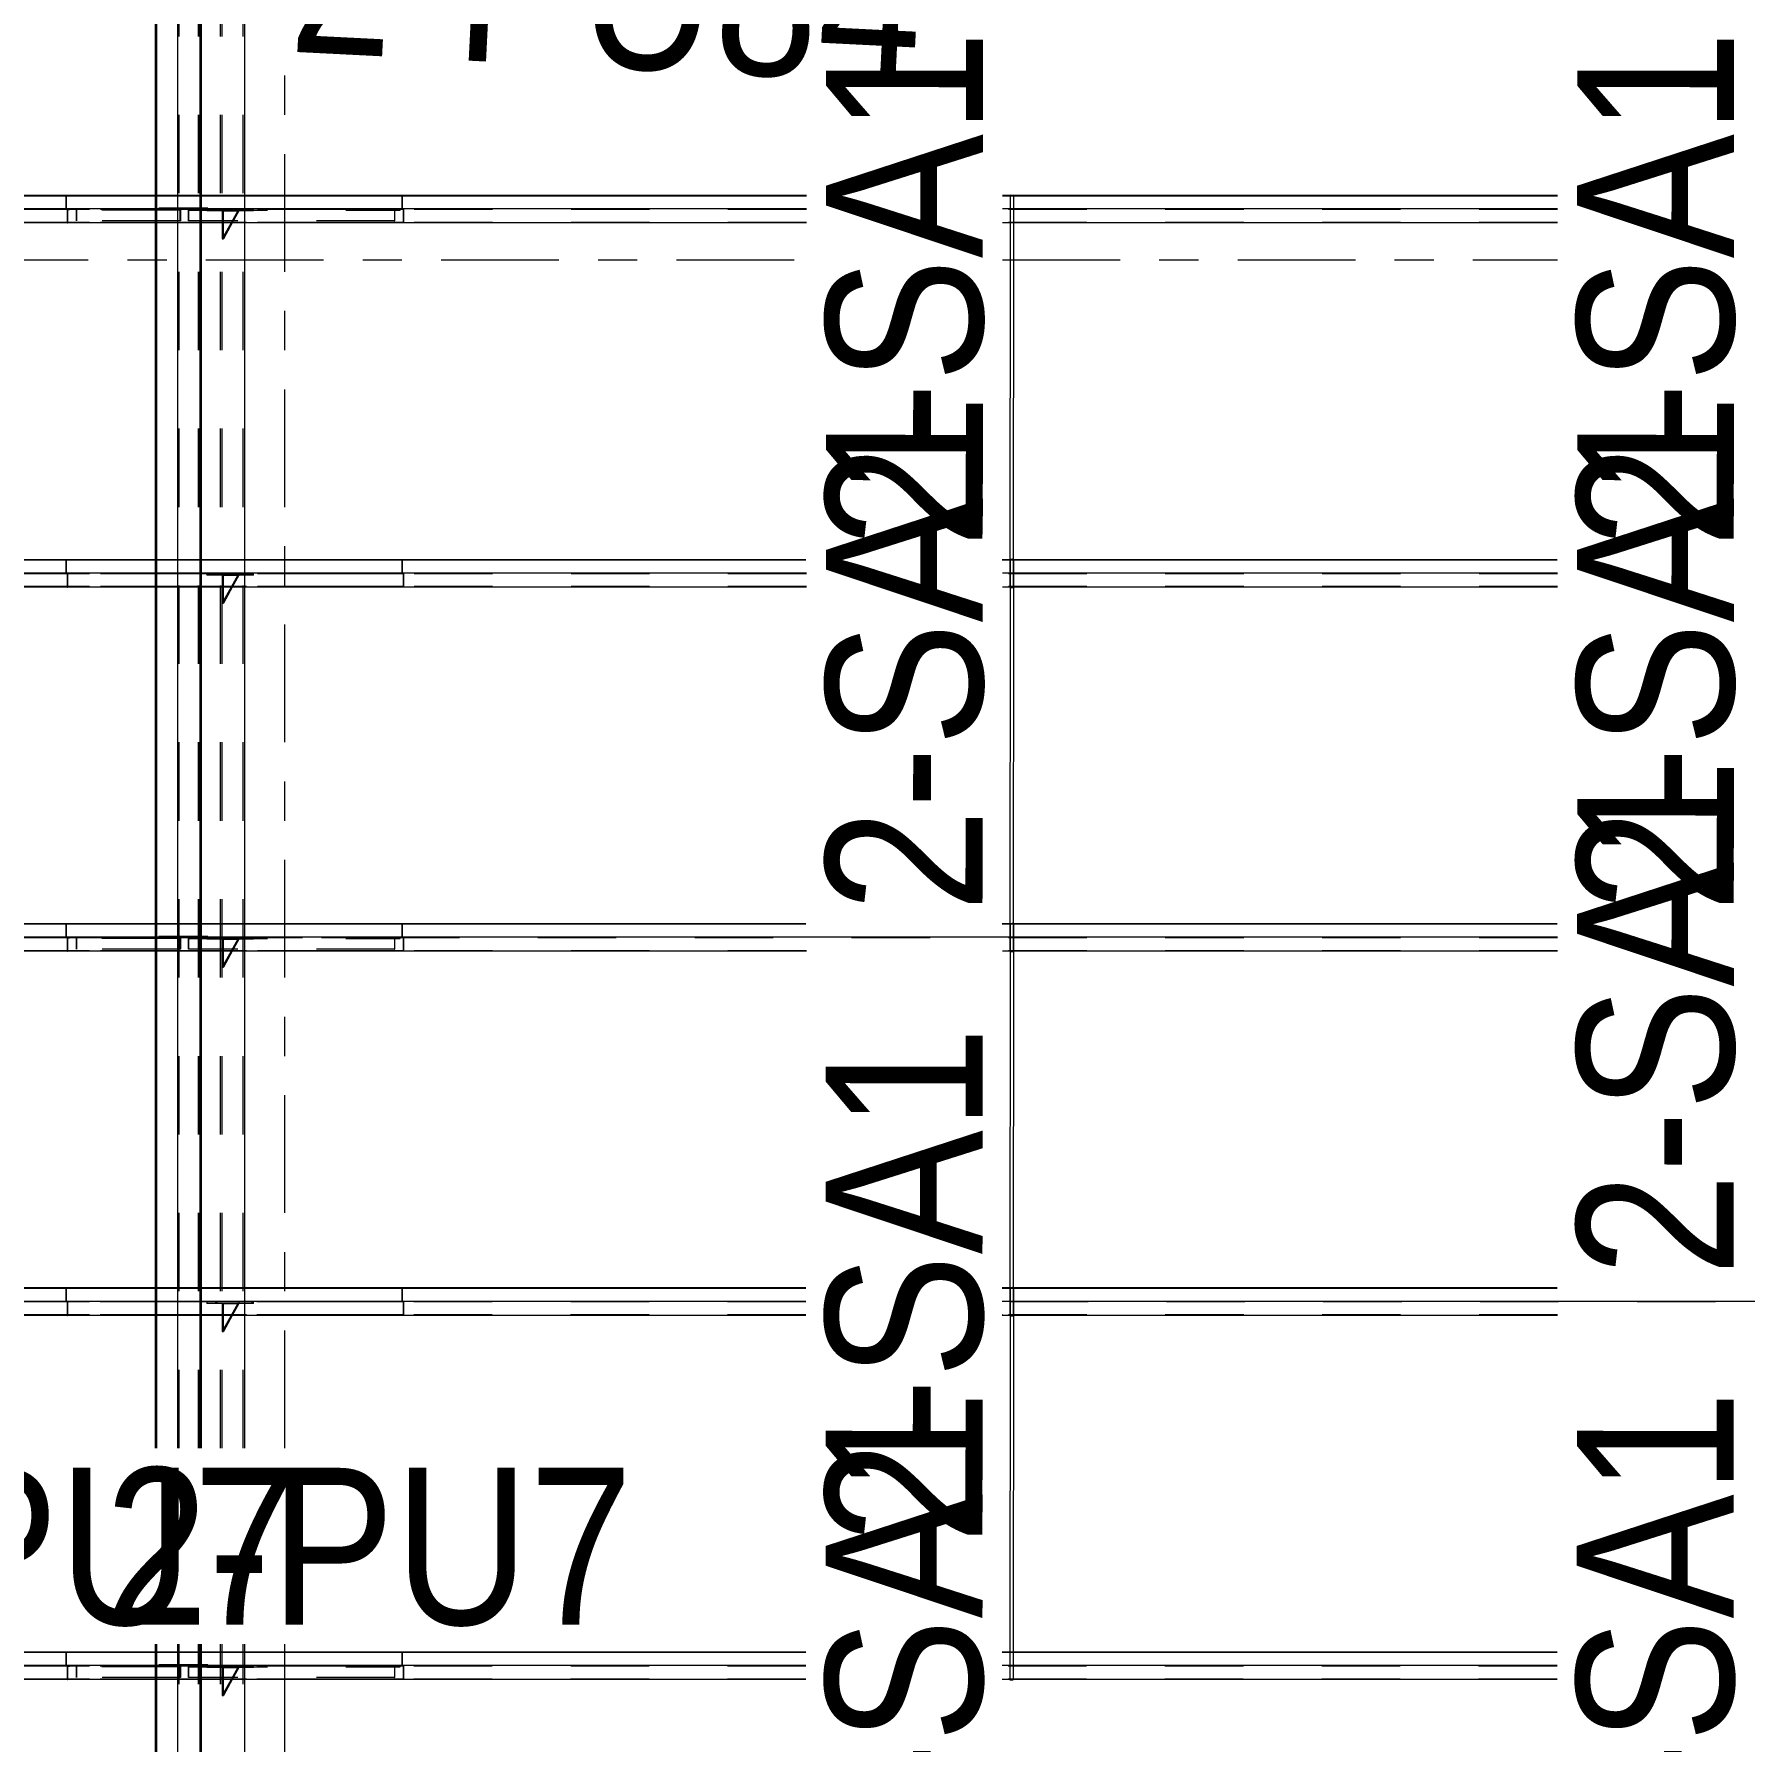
# Model space of a CAD drawing. Header units: millimetres. Extents: x -72 to 1100, y -472 to 348.
# Drawn here: x 160.16 to 203.78, y 26.68 to 70.22 of the extents above; entities that cross this region are included whole.
import ezdxf

# ---------------------------------------------------------------- set-up
doc = ezdxf.new("R2010")
doc.units = ezdxf.units.MM
for name, pattern in [('XKITLINE00', [0]), ('XKITLINE02', [4, 2, -2]), ('XKITLINE03', [6, 3, -1, 1, -1])]:
    doc.linetypes.add(name, pattern=pattern)
for name, color, linetype, lineweight in [('Part', 2, 'Continuous', 0), ('PartMark', 7, 'Continuous', 0), ('S-grid', 1, 'Continuous', 0)]:
    doc.layers.add(name, color=color, linetype=linetype, lineweight=lineweight)
doc.styles.add('ARIAL', font='ARIAL.TTF')

# ---------------------------------------------------------------- blocks, each defined once
blk = doc.blocks.new('*A5')
at = {"layer": 'S-grid', "color": 1, "linetype": 'XKITLINE03', "lineweight": 0}
for p, q in [((146.534, 64.464), (179.845, 64.464)), ((184.845, 64.464), (198.998, 64.464))]:
    blk.add_line(p, q, dxfattribs=at)
blk = doc.blocks.new('*A78')
at = {"layer": 'Part', "color": 7, "linetype": 'XKITLINE02', "lineweight": 0}
for p, q in [((163.332, 65.75), (163.332, 65.786)), ((164.057, 65.786), (163.332, 65.786)), ((164.057, 65.75), (163.332, 65.75)), ((163.583, 65.786), (163.583, 65.75)), ((163.71, 65.75), (163.71, 65.786)), ((163.855, 65.75), (163.855, 65.786)), ((164.057, 65.75), (164.057, 65.786))]:
    blk.add_line(p, q, dxfattribs=at)
blk = doc.blocks.new('*A79')
at = {"layer": 'Part', "color": 7, "linetype": 'XKITLINE02', "lineweight": 0}
for p, q in [((164.58, 65.786), (163.906, 65.786)), ((163.906, 65.75), (163.906, 65.786)), ((164.58, 65.75), (163.906, 65.75)), ((163.95, 65.75), (163.95, 65.786)), ((164.107, 65.75), (164.107, 65.786)), ((164.329, 65.75), (164.329, 65.786)), ((164.58, 65.786), (164.58, 65.75))]:
    blk.add_line(p, q, dxfattribs=at)
blk = doc.blocks.new('*A80')
at = {"layer": 'Part', "color": 7, "linetype": 'XKITLINE02', "lineweight": 0}
for p, q in [((163.889, 65.75), (161.036, 65.75)), ((161.036, 65.75), (161.036, 65.736)), ((163.879, 65.736), (161.036, 65.736)), ((161.236, 65.464), (161.236, 65.736)), ((163.889, 65.464), (161.236, 65.464)), ((161.247, 65.464), (161.247, 65.75)), ((163.678, 65.736), (163.678, 65.75)), ((163.879, 65.464), (163.879, 65.736)), ((163.889, 65.75), (163.889, 65.464))]:
    blk.add_line(p, q, dxfattribs=at)
blk = doc.blocks.new('*A85')
at = {"layer": 'Part', "color": 2, "linetype": 'XKITLINE00', "lineweight": 0}
for p, q in [((185.047, 66.113), (185.046, 65.763)), ((185.047, 66.113), (185.062, 66.115)), ((185.062, 66.115), (185.093, 66.116)), ((185.093, 66.116), (185.122, 66.115)), ((185.122, 66.115), (185.132, 66.112)), ((185.132, 66.112), (185.132, 65.763)), ((185.046, 65.406), (185.036, 56.477)), ((185.131, 65.406), (185.121, 56.477)), ((185.035, 56.115), (185.035, 56.12)), ((185.051, 56.117), (185.035, 56.115)), ((185.035, 56.115), (185.045, 56.113)), ((185.045, 56.113), (185.074, 56.111)), ((185.082, 56.117), (185.051, 56.117)), ((185.074, 56.111), (185.106, 56.112)), ((185.111, 56.116), (185.082, 56.117)), ((185.106, 56.112), (185.121, 56.114)), ((185.121, 56.114), (185.111, 56.116)), ((185.121, 56.114), (185.121, 56.12))]:
    blk.add_line(p, q, dxfattribs=at)
at = {"layer": 'Part', "color": 7, "linetype": 'XKITLINE02', "lineweight": 0}
for p, q in [((185.056, 66.111), (185.047, 66.113)), ((185.085, 66.11), (185.056, 66.111)), ((185.117, 66.11), (185.085, 66.11)), ((185.132, 66.112), (185.117, 66.11)), ((185.046, 65.763), (185.046, 65.406)), ((185.132, 65.763), (185.131, 65.406)), ((185.036, 56.477), (185.035, 56.12)), ((185.121, 56.477), (185.121, 56.12))]:
    blk.add_line(p, q, dxfattribs=at)
blk = doc.blocks.new('*A86')
at = {"layer": 'Part', "color": 7, "linetype": 'XKITLINE02', "lineweight": 0}
for p, q in [((169.485, 65.75), (164.094, 65.75)), ((164.094, 65.464), (164.094, 65.75)), ((169.352, 65.464), (164.094, 65.464)), ((164.101, 65.736), (169.485, 65.736)), ((164.101, 65.464), (164.101, 65.736)), ((164.233, 65.75), (164.233, 65.736)), ((169.345, 65.75), (169.345, 65.464)), ((169.345, 65.464), (169.352, 65.464)), ((169.352, 65.464), (169.352, 65.736)), ((169.485, 65.736), (169.485, 65.75))]:
    blk.add_line(p, q, dxfattribs=at)
blk = doc.blocks.new('*A87')
at = {"layer": 'Part', "color": 7, "linetype": 'XKITLINE02', "lineweight": 0}
for p, q in [((165.747, 65.75), (164.557, 65.75)), ((164.557, 65.75), (164.557, 65.714)), ((165.747, 65.714), (164.557, 65.714)), ((164.791, 65.714), (164.791, 65.75)), ((164.819, 65.714), (164.819, 65.75)), ((165.377, 65.75), (165.377, 65.714)), ((165.713, 65.714), (165.713, 65.75)), ((165.747, 65.714), (165.747, 65.75))]:
    blk.add_line(p, q, dxfattribs=at)
blk = doc.blocks.new('*A88')
at = {"layer": 'Part', "color": 7, "linetype": 'XKITLINE02', "lineweight": 0}
for p, q in [((164.951, 65.714), (164.951, 65.406)), ((165.345, 65.714), (164.951, 65.714)), ((164.951, 65.714), (164.982, 65.714)), ((164.982, 65), (164.982, 65.714)), ((164.982, 65.714), (165.377, 65.714)), ((165.345, 65.714), (165.175, 65.406)), ((165.377, 65.714), (165.206, 65.406)), ((165.345, 65.714), (165.377, 65.714))]:
    blk.add_line(p, q, dxfattribs=at)
at = {"layer": 'Part', "color": 2, "linetype": 'XKITLINE00', "lineweight": 0}
for p, q in [((164.951, 65.406), (164.951, 65)), ((165.175, 65.406), (164.951, 65)), ((164.951, 65), (164.982, 65)), ((165.206, 65.406), (164.982, 65))]:
    blk.add_line(p, q, dxfattribs=at)
blk = doc.blocks.new('*A89')
at = {"layer": 'Part', "color": 7, "linetype": 'XKITLINE02', "lineweight": 0}
for p, q in [((165.747, 56.464), (164.557, 56.464)), ((164.557, 56.464), (164.557, 56.429)), ((165.747, 56.429), (164.557, 56.429)), ((164.791, 56.429), (164.791, 56.464)), ((164.819, 56.429), (164.819, 56.464)), ((165.377, 56.464), (165.377, 56.429)), ((165.713, 56.429), (165.713, 56.464)), ((165.747, 56.429), (165.747, 56.464))]:
    blk.add_line(p, q, dxfattribs=at)
blk = doc.blocks.new('*A90')
at = {"layer": 'Part', "color": 7, "linetype": 'XKITLINE02', "lineweight": 0}
for p, q in [((164.951, 56.429), (164.951, 56.12)), ((165.345, 56.429), (164.951, 56.429)), ((164.951, 56.429), (164.982, 56.429)), ((164.982, 55.714), (164.982, 56.429)), ((164.982, 56.429), (165.377, 56.429)), ((165.345, 56.429), (165.175, 56.12)), ((165.377, 56.429), (165.206, 56.12)), ((165.345, 56.429), (165.377, 56.429))]:
    blk.add_line(p, q, dxfattribs=at)
at = {"layer": 'Part', "color": 2, "linetype": 'XKITLINE00', "lineweight": 0}
for p, q in [((164.951, 56.12), (164.951, 55.714)), ((165.175, 56.12), (164.951, 55.714)), ((165.206, 56.12), (164.982, 55.714)), ((164.951, 55.714), (164.982, 55.714))]:
    blk.add_line(p, q, dxfattribs=at)
blk = doc.blocks.new('*A99')
at = {"layer": 'Part', "color": 2, "linetype": 'XKITLINE00', "lineweight": 0}
for p, q in [((169.539, 66.107), (146.822, 66.107)), ((169.539, 66.094), (146.822, 66.094)), ((169.537, 65.763), (169.537, 66.094)), ((169.539, 66.094), (169.539, 66.107)), ((169.57, 65.763), (146.536, 65.763)), ((169.57, 65.763), (169.57, 65.406)), ((169.57, 65.406), (146.535, 65.406))]:
    blk.add_line(p, q, dxfattribs=at)
at = {"layer": 'Part', "color": 7, "linetype": 'XKITLINE02', "lineweight": 0}
for p, q in [((169.536, 66.107), (169.536, 65.75)), ((169.569, 65.75), (146.536, 65.75)), ((169.569, 65.419), (169.569, 65.75)), ((169.569, 65.419), (146.535, 65.419)), ((169.567, 65.406), (169.567, 65.419))]:
    blk.add_line(p, q, dxfattribs=at)
blk = doc.blocks.new('*A100')
at = {"layer": 'Part', "color": 2, "linetype": 'XKITLINE00', "lineweight": 0}
for p, q in [((169.539, 56.821), (146.822, 56.821)), ((169.539, 56.809), (146.822, 56.809)), ((169.537, 56.477), (169.537, 56.809)), ((169.539, 56.809), (169.539, 56.821)), ((169.57, 56.477), (127.385, 56.477)), ((169.57, 56.477), (169.57, 56.12)), ((169.57, 56.12), (146.535, 56.12))]:
    blk.add_line(p, q, dxfattribs=at)
at = {"layer": 'Part', "color": 7, "linetype": 'XKITLINE02', "lineweight": 0}
for p, q in [((169.536, 56.821), (169.536, 56.464)), ((169.569, 56.464), (127.385, 56.464)), ((169.569, 56.133), (169.569, 56.464)), ((169.569, 56.133), (146.535, 56.133)), ((169.567, 56.12), (169.567, 56.133))]:
    blk.add_line(p, q, dxfattribs=at)
blk = doc.blocks.new('*A101')
at = {"layer": 'Part', "color": 2, "linetype": 'XKITLINE00', "lineweight": 0}
for p, q in [((169.57, 47.191), (146.536, 47.191)), ((169.539, 47.536), (146.822, 47.536)), ((169.539, 47.523), (146.822, 47.523)), ((169.537, 47.191), (169.537, 47.523)), ((169.539, 47.523), (169.539, 47.536)), ((169.57, 47.191), (169.57, 46.834)), ((169.57, 46.834), (146.535, 46.834))]:
    blk.add_line(p, q, dxfattribs=at)
at = {"layer": 'Part', "color": 7, "linetype": 'XKITLINE02', "lineweight": 0}
for p, q in [((169.569, 47.179), (146.536, 47.179)), ((169.536, 47.536), (169.536, 47.179)), ((169.569, 46.847), (169.569, 47.179)), ((169.569, 46.847), (146.535, 46.847)), ((169.567, 46.834), (169.567, 46.847))]:
    blk.add_line(p, q, dxfattribs=at)
blk = doc.blocks.new('*A102')
at = {"layer": 'Part', "color": 2, "linetype": 'XKITLINE00', "lineweight": 0}
for p, q in [((169.539, 38.25), (146.822, 38.25)), ((169.539, 38.237), (146.822, 38.237)), ((169.537, 37.906), (169.537, 38.237)), ((169.539, 38.237), (169.539, 38.25)), ((169.57, 37.549), (146.535, 37.549)), ((169.57, 37.906), (146.536, 37.906)), ((169.57, 37.906), (169.57, 37.549))]:
    blk.add_line(p, q, dxfattribs=at)
at = {"layer": 'Part', "color": 7, "linetype": 'XKITLINE02', "lineweight": 0}
for p, q in [((169.536, 38.25), (169.536, 37.893)), ((169.569, 37.561), (146.535, 37.561)), ((169.569, 37.893), (146.536, 37.893)), ((169.567, 37.549), (169.567, 37.561)), ((169.569, 37.561), (169.569, 37.893))]:
    blk.add_line(p, q, dxfattribs=at)
blk = doc.blocks.new('*A103')
at = {"layer": 'Part', "color": 2, "linetype": 'XKITLINE00', "lineweight": 0}
for p, q in [((169.539, 28.964), (146.811, 28.964)), ((169.539, 28.951), (146.811, 28.951)), ((169.537, 28.62), (169.537, 28.951)), ((169.539, 28.951), (169.539, 28.964)), ((169.57, 28.62), (103.542, 28.62)), ((169.57, 28.62), (169.57, 28.263)), ((169.57, 28.263), (103.542, 28.263))]:
    blk.add_line(p, q, dxfattribs=at)
at = {"layer": 'Part', "color": 7, "linetype": 'XKITLINE02', "lineweight": 0}
for p, q in [((169.536, 28.964), (169.536, 28.607)), ((169.569, 28.607), (103.508, 28.607)), ((169.569, 28.276), (169.569, 28.607)), ((169.569, 28.276), (103.539, 28.276)), ((169.567, 28.263), (169.567, 28.276))]:
    blk.add_line(p, q, dxfattribs=at)
blk = doc.blocks.new('*A144')
at = {"layer": 'Part', "color": 7, "linetype": 'XKITLINE02', "lineweight": 0}
for p, q in [((163.889, 28.607), (161.036, 28.607)), ((161.036, 28.607), (161.036, 28.593)), ((163.879, 28.593), (161.036, 28.593)), ((161.236, 28.321), (161.236, 28.593)), ((161.247, 28.321), (161.247, 28.607)), ((163.678, 28.593), (163.678, 28.607)), ((163.879, 28.321), (163.879, 28.593)), ((163.889, 28.607), (163.889, 28.321)), ((163.889, 28.321), (161.236, 28.321))]:
    blk.add_line(p, q, dxfattribs=at)
blk = doc.blocks.new('*A145')
at = {"layer": 'Part', "color": 7, "linetype": 'XKITLINE02', "lineweight": 0}
for p, q in [((164.58, 28.643), (163.906, 28.643)), ((163.906, 28.607), (163.906, 28.643)), ((164.58, 28.607), (163.906, 28.607)), ((163.95, 28.607), (163.95, 28.643)), ((164.107, 28.607), (164.107, 28.643)), ((164.329, 28.607), (164.329, 28.643)), ((164.58, 28.643), (164.58, 28.607))]:
    blk.add_line(p, q, dxfattribs=at)
blk = doc.blocks.new('*A146')
at = {"layer": 'Part', "color": 7, "linetype": 'XKITLINE02', "lineweight": 0}
for p, q in [((163.332, 28.607), (163.332, 28.643)), ((164.057, 28.643), (163.332, 28.643)), ((164.057, 28.607), (163.332, 28.607)), ((163.583, 28.643), (163.583, 28.607)), ((163.71, 28.607), (163.71, 28.643)), ((163.855, 28.607), (163.855, 28.643)), ((164.057, 28.607), (164.057, 28.643))]:
    blk.add_line(p, q, dxfattribs=at)
blk = doc.blocks.new('*A147')
at = {"layer": 'Part', "color": 7, "linetype": 'XKITLINE02', "lineweight": 0}
for p, q in [((163.889, 47.179), (161.036, 47.179)), ((161.036, 47.179), (161.036, 47.164)), ((163.879, 47.164), (161.036, 47.164)), ((161.236, 46.893), (161.236, 47.164)), ((161.247, 46.893), (161.247, 47.179)), ((163.678, 47.164), (163.678, 47.179)), ((163.879, 46.893), (163.879, 47.164)), ((163.889, 47.179), (163.889, 46.893)), ((163.889, 46.893), (161.236, 46.893))]:
    blk.add_line(p, q, dxfattribs=at)
blk = doc.blocks.new('*A148')
at = {"layer": 'Part', "color": 7, "linetype": 'XKITLINE02', "lineweight": 0}
for p, q in [((164.58, 47.214), (163.906, 47.214)), ((163.906, 47.179), (163.906, 47.214)), ((164.58, 47.179), (163.906, 47.179)), ((163.95, 47.179), (163.95, 47.214)), ((164.107, 47.179), (164.107, 47.214)), ((164.329, 47.179), (164.329, 47.214)), ((164.58, 47.214), (164.58, 47.179))]:
    blk.add_line(p, q, dxfattribs=at)
blk = doc.blocks.new('*A149')
at = {"layer": 'Part', "color": 7, "linetype": 'XKITLINE02', "lineweight": 0}
for p, q in [((163.332, 47.179), (163.332, 47.214)), ((164.057, 47.214), (163.332, 47.214)), ((164.057, 47.179), (163.332, 47.179)), ((163.583, 47.214), (163.583, 47.179)), ((163.71, 47.179), (163.71, 47.214)), ((163.855, 47.179), (163.855, 47.214)), ((164.057, 47.179), (164.057, 47.214))]:
    blk.add_line(p, q, dxfattribs=at)
blk = doc.blocks.new('*A153')
at = {"layer": 'Part', "color": 7, "linetype": 'XKITLINE02', "lineweight": 0}
for p, q in [((185.047, 38.256), (185.046, 37.541)), ((185.047, 38.256), (185.062, 38.258)), ((185.056, 38.254), (185.047, 38.256)), ((185.085, 38.253), (185.056, 38.254)), ((185.062, 38.258), (185.093, 38.259)), ((185.117, 38.253), (185.085, 38.253)), ((185.122, 38.257), (185.093, 38.259)), ((185.132, 38.255), (185.117, 38.253)), ((185.132, 37.906), (185.131, 37.549)), ((185.036, 28.62), (185.035, 28.263)), ((185.121, 28.62), (185.121, 28.263))]:
    blk.add_line(p, q, dxfattribs=at)
at = {"layer": 'Part', "color": 2, "linetype": 'XKITLINE00', "lineweight": 0}
for p, q in [((185.122, 38.257), (185.122, 38.257)), ((185.122, 38.257), (185.132, 38.255)), ((185.132, 38.255), (185.132, 37.906)), ((185.046, 37.541), (185.036, 28.62)), ((185.131, 37.549), (185.121, 28.62)), ((185.035, 28.258), (185.035, 28.263)), ((185.051, 28.26), (185.035, 28.258)), ((185.035, 28.258), (185.045, 28.255)), ((185.045, 28.255), (185.074, 28.254)), ((185.082, 28.26), (185.051, 28.26)), ((185.074, 28.254), (185.106, 28.255)), ((185.111, 28.259), (185.082, 28.26)), ((185.106, 28.255), (185.121, 28.257)), ((185.121, 28.257), (185.111, 28.259)), ((185.121, 28.257), (185.121, 28.263))]:
    blk.add_line(p, q, dxfattribs=at)
blk = doc.blocks.new('*A154')
at = {"layer": 'Part', "color": 7, "linetype": 'XKITLINE02', "lineweight": 0}
for p, q in [((185.047, 47.542), (185.046, 46.827)), ((185.047, 47.542), (185.062, 47.544)), ((185.056, 47.539), (185.047, 47.542)), ((185.085, 47.538), (185.056, 47.539)), ((185.062, 47.544), (185.093, 47.544)), ((185.117, 47.539), (185.085, 47.538)), ((185.122, 47.543), (185.093, 47.544)), ((185.132, 47.541), (185.117, 47.539)), ((185.132, 47.191), (185.131, 46.834)), ((185.036, 37.906), (185.035, 37.549)), ((185.121, 37.906), (185.121, 37.549))]:
    blk.add_line(p, q, dxfattribs=at)
at = {"layer": 'Part', "color": 2, "linetype": 'XKITLINE00', "lineweight": 0}
for p, q in [((185.122, 47.543), (185.122, 47.543)), ((185.122, 47.543), (185.132, 47.541)), ((185.132, 47.541), (185.132, 47.191)), ((185.046, 46.827), (185.036, 37.906)), ((185.131, 46.834), (185.121, 37.906)), ((185.035, 37.543), (185.035, 37.549)), ((185.051, 37.545), (185.035, 37.543)), ((185.035, 37.543), (185.045, 37.541)), ((185.045, 37.541), (185.074, 37.54)), ((185.082, 37.546), (185.051, 37.545)), ((185.074, 37.54), (185.106, 37.541)), ((185.111, 37.545), (185.082, 37.546)), ((185.106, 37.541), (185.121, 37.543)), ((185.121, 37.543), (185.111, 37.545)), ((185.121, 37.543), (185.121, 37.549))]:
    blk.add_line(p, q, dxfattribs=at)
blk = doc.blocks.new('*A155')
at = {"layer": 'Part', "color": 7, "linetype": 'XKITLINE02', "lineweight": 0}
for p, q in [((185.047, 56.827), (185.046, 56.116)), ((185.047, 56.827), (185.062, 56.829)), ((185.056, 56.825), (185.047, 56.827)), ((185.085, 56.824), (185.056, 56.825)), ((185.062, 56.829), (185.093, 56.83)), ((185.117, 56.825), (185.085, 56.824)), ((185.122, 56.829), (185.093, 56.83)), ((185.132, 56.827), (185.117, 56.825)), ((185.132, 56.477), (185.131, 56.12)), ((185.046, 56.116), (185.046, 56.113)), ((185.036, 47.191), (185.035, 46.834)), ((185.121, 47.191), (185.121, 46.834))]:
    blk.add_line(p, q, dxfattribs=at)
at = {"layer": 'Part', "color": 2, "linetype": 'XKITLINE00', "lineweight": 0}
for p, q in [((185.122, 56.829), (185.122, 56.829)), ((185.122, 56.829), (185.132, 56.827)), ((185.132, 56.827), (185.132, 56.477)), ((185.046, 56.113), (185.036, 47.191)), ((185.131, 56.12), (185.121, 47.191)), ((185.035, 46.829), (185.035, 46.834)), ((185.051, 46.831), (185.035, 46.829)), ((185.035, 46.829), (185.045, 46.827)), ((185.045, 46.827), (185.074, 46.826)), ((185.082, 46.832), (185.051, 46.831)), ((185.074, 46.826), (185.106, 46.826)), ((185.111, 46.831), (185.082, 46.832)), ((185.106, 46.826), (185.121, 46.828)), ((185.121, 46.828), (185.111, 46.831)), ((185.121, 46.828), (185.121, 46.834))]:
    blk.add_line(p, q, dxfattribs=at)
blk = doc.blocks.new('*A156')
at = {"layer": 'Part', "color": 7, "linetype": 'XKITLINE02', "lineweight": 0}
for p, q in [((169.485, 28.607), (164.094, 28.607)), ((164.094, 28.321), (164.094, 28.607)), ((164.101, 28.593), (169.485, 28.593)), ((164.101, 28.321), (164.101, 28.593)), ((164.233, 28.607), (164.233, 28.593)), ((169.345, 28.607), (169.345, 28.321)), ((169.352, 28.321), (169.352, 28.593)), ((169.485, 28.593), (169.485, 28.607)), ((169.352, 28.321), (164.094, 28.321)), ((169.345, 28.321), (169.352, 28.321))]:
    blk.add_line(p, q, dxfattribs=at)
blk = doc.blocks.new('*A157')
at = {"layer": 'Part', "color": 7, "linetype": 'XKITLINE02', "lineweight": 0}
for p, q in [((164.951, 28.571), (164.951, 28.263)), ((165.345, 28.571), (164.951, 28.571)), ((164.951, 28.571), (164.982, 28.571)), ((164.982, 27.857), (164.982, 28.571)), ((164.982, 28.571), (165.377, 28.571)), ((165.345, 28.571), (165.175, 28.263)), ((165.377, 28.571), (165.206, 28.263)), ((165.345, 28.571), (165.377, 28.571))]:
    blk.add_line(p, q, dxfattribs=at)
at = {"layer": 'Part', "color": 2, "linetype": 'XKITLINE00', "lineweight": 0}
for p, q in [((164.951, 28.263), (164.951, 27.857)), ((165.175, 28.263), (164.951, 27.857)), ((165.206, 28.263), (164.982, 27.857)), ((164.951, 27.857), (164.982, 27.857))]:
    blk.add_line(p, q, dxfattribs=at)
blk = doc.blocks.new('*A158')
at = {"layer": 'Part', "color": 7, "linetype": 'XKITLINE02', "lineweight": 0}
for p, q in [((165.747, 28.607), (164.557, 28.607)), ((164.557, 28.607), (164.557, 28.571)), ((165.747, 28.571), (164.557, 28.571)), ((164.791, 28.571), (164.791, 28.607)), ((164.819, 28.571), (164.819, 28.607)), ((165.377, 28.607), (165.377, 28.571)), ((165.713, 28.571), (165.713, 28.607)), ((165.747, 28.571), (165.747, 28.607))]:
    blk.add_line(p, q, dxfattribs=at)
blk = doc.blocks.new('*A159')
at = {"layer": 'Part', "color": 7, "linetype": 'XKITLINE02', "lineweight": 0}
for p, q in [((164.951, 37.857), (164.951, 37.549)), ((165.345, 37.857), (164.951, 37.857)), ((164.951, 37.857), (164.982, 37.857)), ((164.982, 37.143), (164.982, 37.857)), ((164.982, 37.857), (165.377, 37.857)), ((165.345, 37.857), (165.175, 37.549)), ((165.377, 37.857), (165.206, 37.549)), ((165.345, 37.857), (165.377, 37.857))]:
    blk.add_line(p, q, dxfattribs=at)
at = {"layer": 'Part', "color": 2, "linetype": 'XKITLINE00', "lineweight": 0}
for p, q in [((164.951, 37.549), (164.951, 37.143)), ((165.175, 37.549), (164.951, 37.143)), ((165.206, 37.549), (164.982, 37.143)), ((164.951, 37.143), (164.982, 37.143))]:
    blk.add_line(p, q, dxfattribs=at)
blk = doc.blocks.new('*A160')
at = {"layer": 'Part', "color": 7, "linetype": 'XKITLINE02', "lineweight": 0}
for p, q in [((165.747, 37.893), (164.557, 37.893)), ((164.557, 37.893), (164.557, 37.857)), ((165.747, 37.857), (164.557, 37.857)), ((164.791, 37.857), (164.791, 37.893)), ((164.819, 37.857), (164.819, 37.893)), ((165.377, 37.893), (165.377, 37.857)), ((165.713, 37.857), (165.713, 37.893)), ((165.747, 37.857), (165.747, 37.893))]:
    blk.add_line(p, q, dxfattribs=at)
blk = doc.blocks.new('*A161')
at = {"layer": 'Part', "color": 7, "linetype": 'XKITLINE02', "lineweight": 0}
for p, q in [((164.951, 47.143), (164.951, 46.834)), ((165.345, 47.143), (164.951, 47.143)), ((164.951, 47.143), (164.982, 47.143)), ((164.982, 46.429), (164.982, 47.143)), ((164.982, 47.143), (165.377, 47.143)), ((165.345, 47.143), (165.175, 46.834)), ((165.377, 47.143), (165.206, 46.834)), ((165.345, 47.143), (165.377, 47.143))]:
    blk.add_line(p, q, dxfattribs=at)
at = {"layer": 'Part', "color": 2, "linetype": 'XKITLINE00', "lineweight": 0}
for p, q in [((164.951, 46.834), (164.951, 46.429)), ((165.175, 46.834), (164.951, 46.429)), ((165.206, 46.834), (164.982, 46.429)), ((164.951, 46.429), (164.982, 46.429))]:
    blk.add_line(p, q, dxfattribs=at)
blk = doc.blocks.new('*A162')
at = {"layer": 'Part', "color": 7, "linetype": 'XKITLINE02', "lineweight": 0}
for p, q in [((165.747, 47.179), (164.557, 47.179)), ((164.557, 47.179), (164.557, 47.143)), ((165.747, 47.143), (164.557, 47.143)), ((164.791, 47.143), (164.791, 47.179)), ((164.819, 47.143), (164.819, 47.179)), ((165.377, 47.179), (165.377, 47.143)), ((165.713, 47.143), (165.713, 47.179)), ((165.747, 47.143), (165.747, 47.179))]:
    blk.add_line(p, q, dxfattribs=at)
blk = doc.blocks.new('*A163')
at = {"layer": 'Part', "color": 7, "linetype": 'XKITLINE02', "lineweight": 0}
for p, q in [((169.485, 47.179), (164.094, 47.179)), ((164.094, 46.893), (164.094, 47.179)), ((164.101, 47.164), (169.485, 47.164)), ((164.101, 46.893), (164.101, 47.164)), ((164.233, 47.179), (164.233, 47.164)), ((169.345, 47.179), (169.345, 46.893)), ((169.352, 46.893), (169.352, 47.164)), ((169.485, 47.164), (169.485, 47.179)), ((169.352, 46.893), (164.094, 46.893)), ((169.345, 46.893), (169.352, 46.893))]:
    blk.add_line(p, q, dxfattribs=at)
blk = doc.blocks.new('*A299')
at = {"layer": 'S-grid', "color": 1, "linetype": 'XKITLINE03', "lineweight": 0}
for p, q in [((166.551, 34.164), (166.551, 69.281)), ((166.551, 34.164), (166.551, 34.164)), ((166.551, -15.75), (166.551, 29.164))]:
    blk.add_line(p, q, dxfattribs=at)
blk = doc.blocks.new('*A308')
at = {"layer": 'Part', "color": 7, "linetype": 'XKITLINE02', "lineweight": 0}
for p, q in [((160.968, 66.107), (160.968, 65.75)), ((160.97, 66.107), (160.968, 66.107)), ((160.968, 66.094), (160.97, 66.094)), ((160.97, 66.094), (160.968, 66.094)), ((199, 66.107), (185.047, 66.107)), ((185.132, 66.107), (185.047, 66.107)), ((199, 66.094), (185.047, 66.094)), ((185.132, 66.094), (185.047, 66.094)), ((161.001, 65.763), (160.968, 65.763)), ((179.846, 65.75), (160.968, 65.75)), ((161.001, 65.75), (161.001, 65.419)), ((198.999, 65.75), (184.846, 65.75)), ((161.001, 65.419), (160.998, 65.419)), ((160.998, 65.419), (160.998, 65.406)), ((179.846, 65.419), (160.998, 65.419)), ((160.998, 65.406), (161.001, 65.406)), ((161.001, 65.406), (160.998, 65.406)), ((198.999, 65.419), (184.846, 65.419))]:
    blk.add_line(p, q, dxfattribs=at)
at = {"layer": 'Part', "color": 2, "linetype": 'XKITLINE00', "lineweight": 0}
for p, q in [((160.968, 65.763), (160.968, 66.094)), ((160.97, 66.094), (160.97, 66.107)), ((179.847, 66.107), (160.97, 66.107)), ((179.847, 66.094), (160.97, 66.094)), ((185.047, 66.107), (184.847, 66.107)), ((185.047, 66.094), (184.847, 66.094)), ((199, 66.107), (185.132, 66.107)), ((199, 66.094), (185.132, 66.094)), ((161.001, 65.406), (161.001, 65.763)), ((179.846, 65.763), (161.001, 65.763)), ((198.999, 65.763), (184.846, 65.763)), ((179.846, 65.406), (161.001, 65.406)), ((198.999, 65.406), (184.846, 65.406))]:
    blk.add_line(p, q, dxfattribs=at)
blk = doc.blocks.new('*A309')
at = {"layer": 'Part', "color": 7, "linetype": 'XKITLINE02', "lineweight": 0}
for p, q in [((160.968, 56.821), (160.968, 56.464)), ((160.97, 56.821), (160.968, 56.821)), ((160.968, 56.809), (160.97, 56.809)), ((160.97, 56.809), (160.968, 56.809)), ((198.989, 56.821), (185.036, 56.821)), ((185.132, 56.821), (185.036, 56.821)), ((198.989, 56.809), (185.036, 56.809)), ((185.132, 56.809), (185.036, 56.809)), ((161.001, 56.477), (160.968, 56.477)), ((179.846, 56.464), (160.968, 56.464)), ((161.001, 56.464), (161.001, 56.133)), ((198.999, 56.464), (184.846, 56.464)), ((161.001, 56.133), (160.998, 56.133)), ((160.998, 56.133), (160.998, 56.12)), ((179.846, 56.133), (160.998, 56.133)), ((160.998, 56.12), (161.001, 56.12)), ((161.001, 56.12), (160.998, 56.12)), ((198.999, 56.133), (184.846, 56.133))]:
    blk.add_line(p, q, dxfattribs=at)
at = {"layer": 'Part', "color": 2, "linetype": 'XKITLINE00', "lineweight": 0}
for p, q in [((160.968, 56.477), (160.968, 56.809)), ((160.97, 56.809), (160.97, 56.821)), ((179.836, 56.821), (160.97, 56.821)), ((179.836, 56.809), (160.97, 56.809)), ((184.847, 56.821), (184.836, 56.821)), ((184.847, 56.809), (184.836, 56.809)), ((185.036, 56.821), (184.847, 56.821)), ((185.036, 56.809), (184.847, 56.809)), ((198.989, 56.821), (185.132, 56.821)), ((198.989, 56.809), (185.132, 56.809)), ((161.001, 56.12), (161.001, 56.477)), ((179.846, 56.477), (161.001, 56.477)), ((198.999, 56.477), (184.846, 56.477)), ((179.846, 56.12), (161.001, 56.12)), ((198.999, 56.12), (184.846, 56.12))]:
    blk.add_line(p, q, dxfattribs=at)
blk = doc.blocks.new('*A310')
at = {"layer": 'Part', "color": 7, "linetype": 'XKITLINE02', "lineweight": 0}
for p, q in [((160.968, 47.536), (160.968, 47.179)), ((160.97, 47.536), (160.968, 47.536)), ((160.968, 47.523), (160.97, 47.523)), ((160.97, 47.523), (160.968, 47.523)), ((161.001, 47.191), (160.968, 47.191)), ((198.999, 47.179), (160.968, 47.179)), ((161.001, 47.179), (161.001, 46.847)), ((198.989, 47.536), (185.036, 47.536)), ((185.132, 47.536), (185.036, 47.536)), ((198.989, 47.523), (185.036, 47.523)), ((185.132, 47.523), (185.036, 47.523)), ((161.001, 46.847), (160.998, 46.847)), ((160.998, 46.847), (160.998, 46.834)), ((179.846, 46.847), (160.998, 46.847)), ((160.998, 46.834), (161.001, 46.834)), ((161.001, 46.834), (160.998, 46.834)), ((198.999, 46.847), (184.846, 46.847))]:
    blk.add_line(p, q, dxfattribs=at)
at = {"layer": 'Part', "color": 2, "linetype": 'XKITLINE00', "lineweight": 0}
for p, q in [((160.968, 47.191), (160.968, 47.523)), ((160.97, 47.523), (160.97, 47.536)), ((179.836, 47.536), (160.97, 47.536)), ((179.836, 47.523), (160.97, 47.523)), ((161.001, 46.834), (161.001, 47.191)), ((198.999, 47.191), (161.001, 47.191)), ((185.036, 47.536), (184.836, 47.536)), ((185.036, 47.523), (184.836, 47.523)), ((198.989, 47.536), (185.132, 47.536)), ((198.989, 47.523), (185.132, 47.523)), ((179.846, 46.834), (161.001, 46.834)), ((198.999, 46.834), (184.846, 46.834))]:
    blk.add_line(p, q, dxfattribs=at)
blk = doc.blocks.new('*A311')
at = {"layer": 'Part', "color": 7, "linetype": 'XKITLINE02', "lineweight": 0}
for p, q in [((160.968, 38.25), (160.968, 37.893)), ((160.97, 38.25), (160.968, 38.25)), ((160.968, 38.237), (160.97, 38.237)), ((160.97, 38.237), (160.968, 38.237)), ((198.989, 38.25), (185.036, 38.25)), ((185.132, 38.25), (185.036, 38.25)), ((198.989, 38.237), (185.036, 38.237)), ((185.132, 38.237), (185.036, 38.237)), ((161.001, 37.906), (160.968, 37.906)), ((179.836, 37.893), (160.968, 37.893)), ((161.001, 37.561), (160.998, 37.561)), ((160.998, 37.561), (160.998, 37.549)), ((179.835, 37.561), (160.998, 37.561)), ((160.998, 37.549), (161.001, 37.549)), ((161.001, 37.549), (160.998, 37.549)), ((161.001, 37.893), (161.001, 37.561)), ((184.846, 37.561), (184.835, 37.561)), ((227.028, 37.893), (184.836, 37.893)), ((198.999, 37.561), (184.846, 37.561))]:
    blk.add_line(p, q, dxfattribs=at)
at = {"layer": 'Part', "color": 2, "linetype": 'XKITLINE00', "lineweight": 0}
for p, q in [((160.968, 37.906), (160.968, 38.237)), ((160.97, 38.237), (160.97, 38.25)), ((179.836, 38.25), (160.97, 38.25)), ((179.836, 38.237), (160.97, 38.237)), ((185.036, 38.25), (184.836, 38.25)), ((185.036, 38.237), (184.836, 38.237)), ((198.989, 38.25), (185.132, 38.25)), ((198.989, 38.237), (185.132, 38.237)), ((161.001, 37.549), (161.001, 37.906)), ((179.836, 37.906), (161.001, 37.906)), ((179.835, 37.549), (161.001, 37.549)), ((184.846, 37.549), (184.835, 37.549)), ((227.029, 37.906), (184.836, 37.906)), ((198.999, 37.549), (184.846, 37.549))]:
    blk.add_line(p, q, dxfattribs=at)
blk = doc.blocks.new('*A312')
at = {"layer": 'Part', "color": 7, "linetype": 'XKITLINE02', "lineweight": 0}
for p, q in [((160.968, 28.964), (160.968, 28.607)), ((160.97, 28.964), (160.968, 28.964)), ((160.968, 28.951), (160.97, 28.951)), ((160.97, 28.951), (160.968, 28.951)), ((198.989, 28.964), (185.036, 28.964)), ((185.122, 28.964), (185.036, 28.964)), ((198.989, 28.951), (185.036, 28.951)), ((185.122, 28.951), (185.036, 28.951)), ((161.001, 28.62), (160.968, 28.62)), ((179.836, 28.607), (160.968, 28.607)), ((161.001, 28.607), (161.001, 28.276)), ((198.989, 28.607), (184.836, 28.607)), ((161.001, 28.276), (160.998, 28.276)), ((160.998, 28.276), (160.998, 28.263)), ((179.835, 28.276), (160.998, 28.276)), ((160.998, 28.263), (161.001, 28.263)), ((161.001, 28.263), (160.998, 28.263)), ((198.988, 28.276), (184.835, 28.276))]:
    blk.add_line(p, q, dxfattribs=at)
at = {"layer": 'Part', "color": 2, "linetype": 'XKITLINE00', "lineweight": 0}
for p, q in [((160.968, 28.62), (160.968, 28.951)), ((160.97, 28.951), (160.97, 28.964)), ((179.836, 28.964), (160.97, 28.964)), ((179.836, 28.951), (160.97, 28.951)), ((185.036, 28.964), (184.836, 28.964)), ((185.036, 28.951), (184.836, 28.951)), ((198.989, 28.964), (185.122, 28.964)), ((198.989, 28.951), (185.122, 28.951)), ((161.001, 28.263), (161.001, 28.62)), ((179.836, 28.62), (161.001, 28.62)), ((198.989, 28.62), (184.836, 28.62)), ((179.835, 28.263), (161.001, 28.263)), ((198.988, 28.263), (184.835, 28.263))]:
    blk.add_line(p, q, dxfattribs=at)
blk = doc.blocks.new('*A313')
at = {"layer": 'Part', "color": 7, "linetype": 'XKITLINE02', "lineweight": 0}
for p, q in [((163.242, 75.339), (163.242, 73.175)), ((163.242, 75.339), (163.278, 75.331)), ((164.345, 75.339), (163.242, 75.339)), ((163.278, 75.331), (163.278, 73.173)), ((163.278, 75.331), (163.808, 75.331)), ((163.808, 75.331), (163.808, 73.148)), ((163.808, 75.331), (164.908, 75.084)), ((163.852, 34.164), (163.852, 75.331)), ((163.852, 75.331), (164.382, 75.331)), ((164.952, 75.084), (163.852, 75.331)), ((164.345, 34.164), (164.345, 75.339)), ((164.382, 75.331), (164.345, 75.339)), ((164.378, 75.084), (164.378, 74.596)), ((164.378, 75.084), (164.415, 75.076)), ((164.908, 75.084), (164.378, 75.084)), ((164.382, 34.164), (164.382, 75.331)), ((164.415, 75.076), (164.415, 74.594)), ((165.519, 75.076), (164.415, 75.076)), ((164.908, 34.164), (164.908, 75.084)), ((164.952, 34.164), (164.952, 75.084)), ((165.482, 75.084), (164.952, 75.084)), ((165.482, 34.164), (165.482, 75.084)), ((165.482, 75.084), (165.519, 75.076)), ((165.519, 75.076), (165.519, 74.539)), ((163.808, 70.513), (163.808, 70.442)), ((163.242, 66.107), (163.242, 65.406)), ((163.278, 66.107), (163.278, 65.406)), ((163.808, 66.107), (163.808, 65.406)), ((164.378, 66.107), (164.378, 65.406)), ((164.415, 66.107), (164.415, 65.406)), ((165.519, 66.107), (165.519, 65.406)), ((163.242, 56.821), (163.242, 56.12)), ((163.278, 56.821), (163.278, 56.12)), ((163.808, 56.821), (163.808, 56.12)), ((164.378, 56.821), (164.378, 56.12)), ((164.415, 56.821), (164.415, 56.12)), ((165.519, 56.821), (165.519, 56.12)), ((163.242, 47.536), (163.242, 46.834)), ((163.278, 47.536), (163.278, 46.834)), ((163.808, 47.536), (163.808, 46.834)), ((164.378, 47.536), (164.378, 46.834)), ((164.415, 47.536), (164.415, 46.834)), ((165.519, 47.536), (165.519, 46.834)), ((163.242, 38.25), (163.242, 37.549)), ((163.278, 38.25), (163.278, 37.549)), ((163.808, 38.25), (163.808, 37.549)), ((164.378, 38.25), (164.378, 37.549)), ((164.415, 38.25), (164.415, 37.549)), ((165.519, 38.25), (165.519, 37.549)), ((163.852, 34.164), (163.852, 34.164)), ((164.345, 34.164), (164.345, 34.164)), ((164.382, 34.164), (164.382, 34.164)), ((164.908, 34.164), (164.908, 34.164)), ((164.952, 34.164), (164.952, 34.164)), ((165.482, 34.164), (165.482, 34.164)), ((163.242, 28.964), (163.242, 28.263)), ((163.278, 28.964), (163.278, 28.263)), ((163.808, 28.964), (163.808, 28.263)), ((163.852, 0.143), (163.852, 29.164)), ((164.345, 0.143), (164.345, 29.164)), ((164.378, 28.964), (164.378, 28.263)), ((164.382, 0.143), (164.382, 29.164)), ((164.415, 28.964), (164.415, 28.263)), ((164.908, 0.143), (164.908, 29.164)), ((164.952, 0.143), (164.952, 29.164)), ((165.482, 0.143), (165.482, 29.164)), ((165.519, 28.964), (165.519, 28.263)), ((165.519, 0.143), (163.242, 0.143))]:
    blk.add_line(p, q, dxfattribs=at)
at = {"layer": 'Part', "color": 2, "linetype": 'XKITLINE00', "lineweight": 0}
for p, q in [((164.378, 74.596), (164.378, 66.107)), ((164.415, 74.594), (164.415, 66.107)), ((165.519, 74.539), (165.519, 66.107)), ((163.242, 73.175), (163.242, 66.107)), ((163.278, 73.173), (163.278, 66.107)), ((163.808, 73.148), (163.808, 70.513)), ((163.808, 70.442), (163.808, 66.107)), ((163.242, 65.406), (163.242, 56.821)), ((163.278, 65.406), (163.278, 56.821)), ((163.808, 65.406), (163.808, 56.821)), ((164.378, 65.406), (164.378, 56.821)), ((164.415, 65.406), (164.415, 56.821)), ((165.519, 65.406), (165.519, 56.821)), ((163.242, 56.12), (163.242, 47.536)), ((163.278, 56.12), (163.278, 47.536)), ((163.808, 56.12), (163.808, 47.536)), ((164.378, 56.12), (164.378, 47.536)), ((164.415, 56.12), (164.415, 47.536)), ((165.519, 56.12), (165.519, 47.536)), ((163.242, 46.834), (163.242, 38.25)), ((163.278, 46.834), (163.278, 38.25)), ((163.808, 46.834), (163.808, 38.25)), ((164.378, 46.834), (164.378, 38.25)), ((164.415, 46.834), (164.415, 38.25)), ((165.519, 46.834), (165.519, 38.25)), ((163.242, 37.549), (163.242, 34.164)), ((163.278, 37.549), (163.278, 34.164)), ((163.808, 37.549), (163.808, 34.164)), ((164.378, 37.549), (164.378, 34.164)), ((164.415, 37.549), (164.415, 34.164)), ((165.519, 37.549), (165.519, 34.164)), ((163.242, 34.164), (163.242, 34.164)), ((163.278, 34.164), (163.278, 34.164)), ((163.808, 34.164), (163.808, 34.164)), ((164.378, 34.164), (164.378, 34.164)), ((164.415, 34.164), (164.415, 34.164)), ((165.519, 34.164), (165.519, 34.164)), ((163.242, 29.164), (163.242, 28.964)), ((163.278, 29.164), (163.278, 28.964)), ((163.808, 29.164), (163.808, 28.964)), ((164.378, 29.164), (164.378, 28.964)), ((164.415, 29.164), (164.415, 28.964)), ((165.519, 29.164), (165.519, 28.964)), ((163.242, 28.263), (163.242, 0.143)), ((163.278, 28.263), (163.278, 0.143)), ((163.808, 28.263), (163.808, 0.143)), ((164.378, 28.263), (164.378, 0.143)), ((164.415, 28.263), (164.415, 0.143)), ((165.519, 28.263), (165.519, 0.143))]:
    blk.add_line(p, q, dxfattribs=at)
blk = doc.blocks.new('*A1012')
at = {"layer": 'PartMark', "color": 3, "style": 'ARIAL', "width": 0.85}
blk.add_text('2-PU7', height=4, dxfattribs=at).set_placement((153.387, 29.664))
blk = doc.blocks.new('*A1016')
at = {"layer": 'PartMark', "color": 3, "style": 'ARIAL', "width": 0.85}
blk.add_text('2-SA1', height=4, rotation=89.9372, dxfattribs=at).set_placement((203.482, 22.431))
blk = doc.blocks.new('*A1017')
at = {"layer": 'PartMark', "color": 3, "style": 'ARIAL', "width": 0.85}
blk.add_text('2-SA1', height=4, rotation=89.9372, dxfattribs=at).set_placement((203.49, 38.544))
blk = doc.blocks.new('*A1018')
at = {"layer": 'PartMark', "color": 3, "style": 'ARIAL', "width": 0.85}
blk.add_text('2-SA1', height=4, rotation=89.9372, dxfattribs=at).set_placement((203.49, 47.83))
blk = doc.blocks.new('*A1022')
at = {"layer": 'PartMark', "color": 3, "style": 'ARIAL', "width": 0.85}
blk.add_text('2-SA1', height=4, rotation=89.9372, dxfattribs=at).set_placement((184.329, 22.431))
blk = doc.blocks.new('*A1023')
at = {"layer": 'PartMark', "color": 3, "style": 'ARIAL', "width": 0.85}
blk.add_text('2-SA1', height=4, rotation=89.9372, dxfattribs=at).set_placement((184.329, 31.716))
blk = doc.blocks.new('*A1024')
at = {"layer": 'PartMark', "color": 3, "style": 'ARIAL', "width": 0.85}
blk.add_text('2-SA1', height=4, rotation=89.9372, dxfattribs=at).set_placement((184.337, 47.83))
blk = doc.blocks.new('*A1025')
at = {"layer": 'PartMark', "color": 3, "style": 'ARIAL', "width": 0.85}
blk.add_text('2-SA1', height=4, rotation=89.9372, dxfattribs=at).set_placement((203.49, 57.116))
blk = doc.blocks.new('*A1028')
at = {"layer": 'PartMark', "color": 3, "style": 'ARIAL', "width": 0.85}
blk.add_text('2-SA1', height=4, rotation=89.9372, dxfattribs=at).set_placement((184.337, 57.116))
blk = doc.blocks.new('*A1033')
at = {"layer": 'PartMark', "color": 3, "style": 'ARIAL', "width": 0.85}
blk.add_text('2-PU7', height=4, dxfattribs=at).set_placement((161.956, 29.664))
blk = doc.blocks.new('*A1044')
at = {"layer": 'PartMark', "color": 3, "style": 'ARIAL', "width": 0.85}
blk.add_text('2-PU84', height=4, rotation=-2.8705, dxfattribs=at).set_placement((166.628, 69.777))

msp = doc.modelspace()

# ---------------------------------------------------------------- block references
at = {"lineweight": 0}
for name in ['*A299', '*A313', '*A1044', '*A1028', '*A1025', '*A5', '*A99', '*A308', '*A85', '*A80', '*A78', '*A79', '*A86', '*A87', '*A88', '*A1024', '*A1018', '*A100', '*A309', '*A155', '*A89', '*A90', '*A1017', '*A101', '*A310', '*A147', '*A149', '*A148', '*A163', '*A162', '*A161', '*A154', '*A1023', '*A102', '*A311', '*A153', '*A160', '*A159', '*A1022', '*A1016', '*A1012', '*A1033', '*A103', '*A312', '*A144', '*A146', '*A145', '*A156', '*A158', '*A157']:
    msp.add_blockref(name, (0, 0), dxfattribs=at)

doc.saveas('drawing.dxf')
